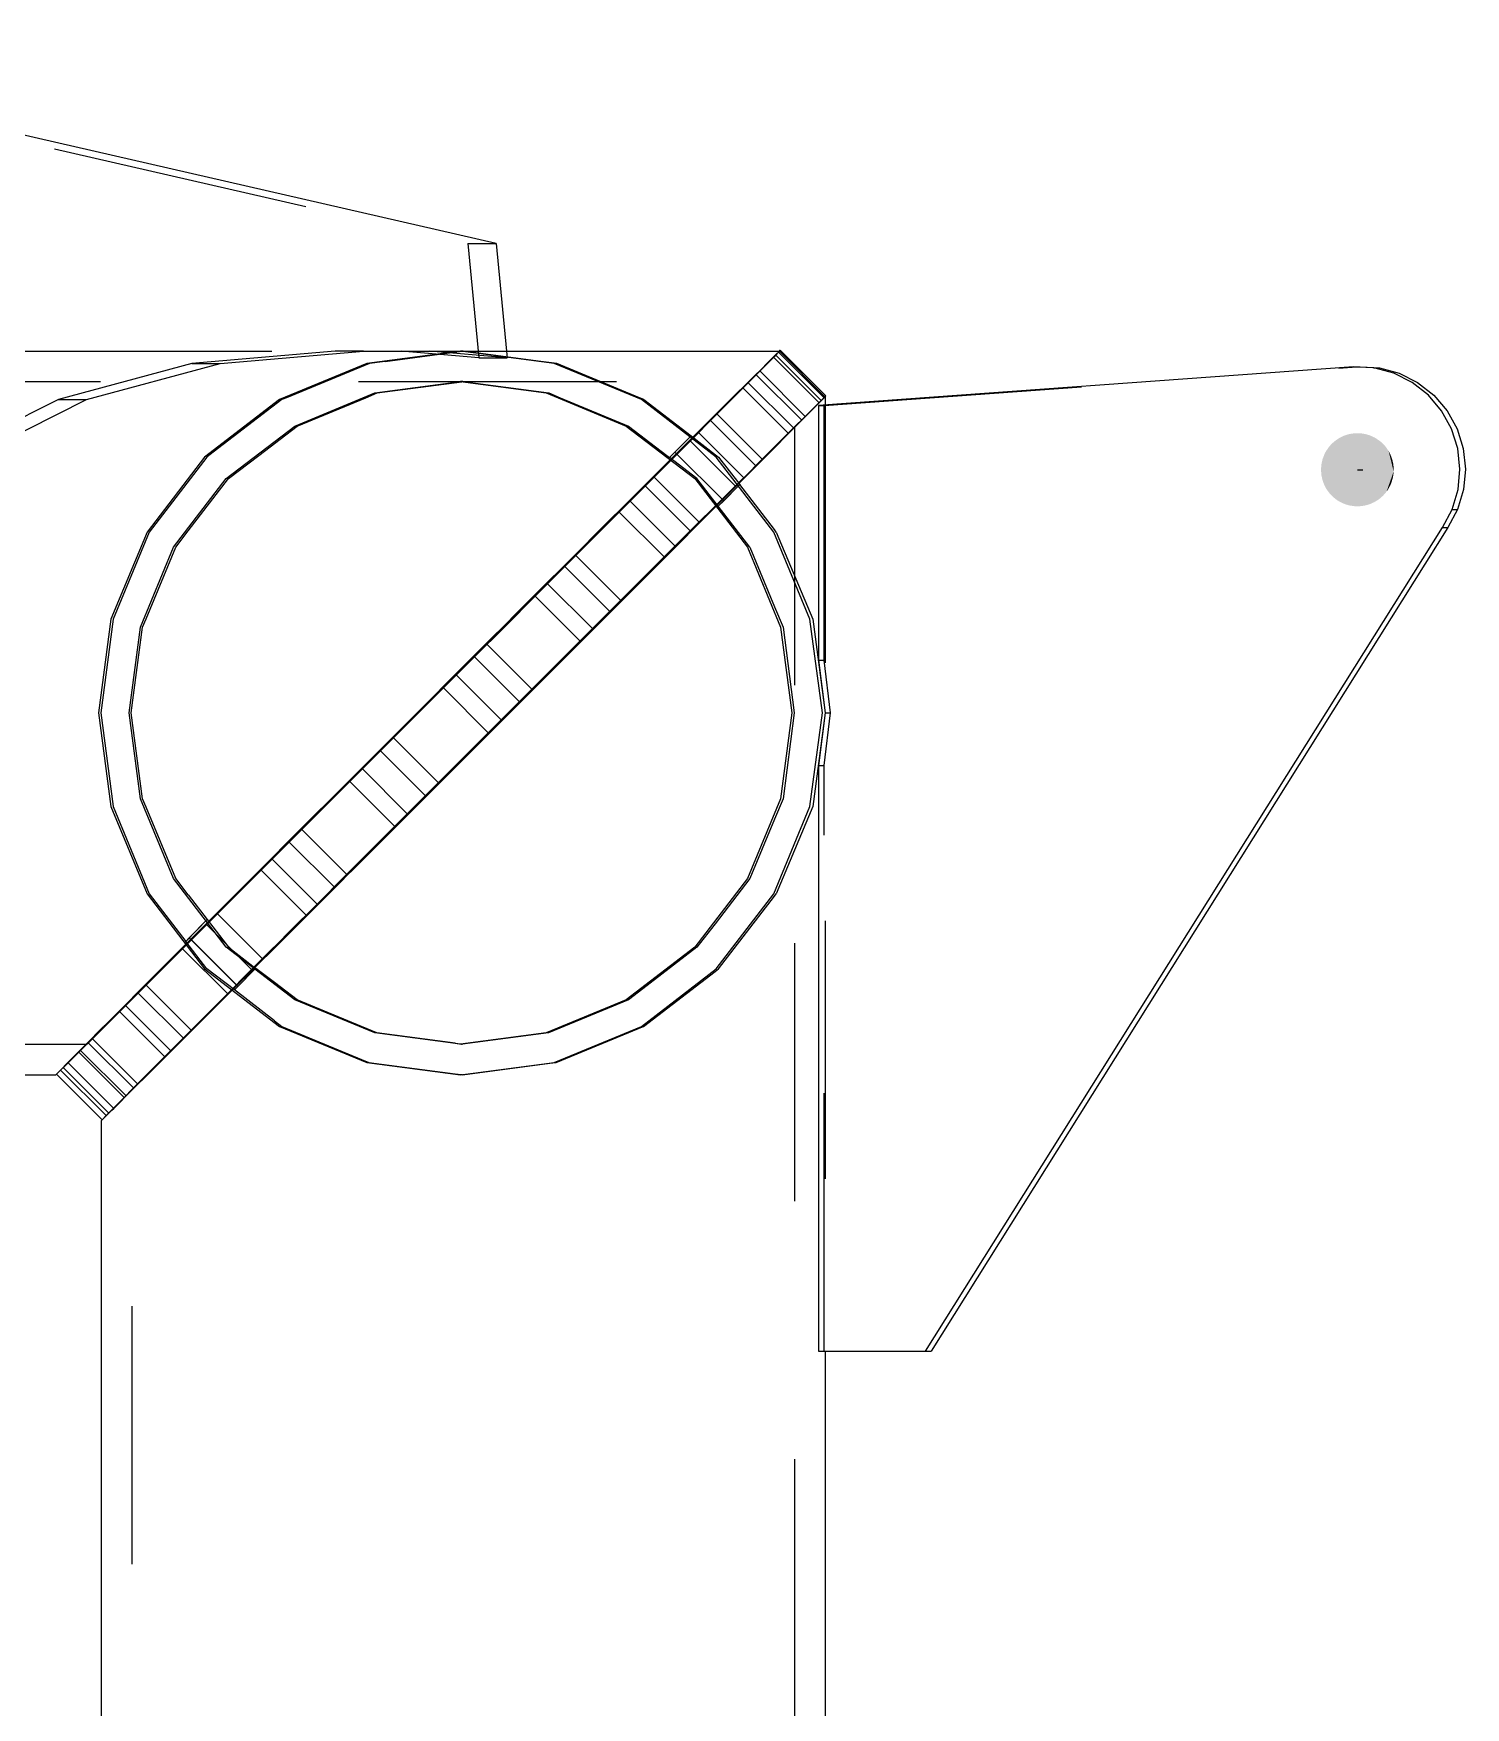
# Model space of a CAD drawing. Header units: millimetres. Extents: x 150000 to 150841, y 150000 to 150594.
# Drawn here: x 150064.81 to 150075.91, y 150335.17 to 150348.14 of the extents above; entities that cross this region are included whole.
import ezdxf

# ---------------------------------------------------------------- set-up
doc = ezdxf.new("R2010")
doc.units = ezdxf.units.MM
doc.linetypes.add('XKITLINE00', pattern=[0])
doc.linetypes.add('XKITLINE02', pattern=[4, 2, -2])

msp = doc.modelspace()

# ---------------------------------------------------------------- linework, layer by layer
at = {"color": 7, "linetype": 'XKITLINE02'}
for p, q in [((150061.076, 150348.144), (150068.181, 150346.515)), ((150068.181, 150346.515), (150068.266, 150345.63)), ((150068.181, 150346.515), (150068.399, 150346.515)), ((150060.66, 150345.682), (150067.883, 150345.682)), ((150066.041, 150345.586), (150065.006, 150345.306)), ((150067.152, 150345.682), (150066.041, 150345.586)), ((150066.041, 150345.586), (150066.26, 150345.586)), ((150067.417, 150345.586), (150066.774, 150345.32)), ((150067.37, 150345.682), (150067.152, 150345.682)), ((150067.54, 150345.602), (150067.417, 150345.586)), ((150067.54, 150345.602), (150068.134, 150345.68)), ((150068.266, 150345.63), (150067.664, 150345.682)), ((150068.485, 150345.63), (150067.883, 150345.682)), ((150068.266, 150345.63), (150068.485, 150345.63)), ((150068.48, 150345.682), (150068.485, 150345.63)), ((150070.499, 150345.586), (150070.217, 150345.306)), ((150070.223, 150345.306), (150070.502, 150345.586)), ((150070.415, 150345.499), (150070.492, 150345.577)), ((150070.492, 150345.577), (150070.515, 150345.599)), ((150070.596, 150345.682), (150070.499, 150345.586)), ((150070.502, 150345.586), (150070.596, 150345.682)), ((150070.515, 150345.599), (150070.55, 150345.635)), ((150070.55, 150345.635), (150070.566, 150345.651)), ((150070.55, 150345.635), (150070.904, 150345.282)), ((150070.566, 150345.651), (150070.588, 150345.673)), ((150070.602, 150345.688), (150070.588, 150345.673)), ((150070.588, 150345.673), (150070.941, 150345.32)), ((150070.595, 150345.682), (150070.596, 150345.682)), ((150059.333, 150345.445), (150070.359, 150345.445)), ((150068.142, 150345.445), (150068.123, 150345.445)), ((150068.133, 150345.443), (150068.142, 150345.445)), ((150068.142, 150345.445), (150068.807, 150345.357)), ((150070.27, 150345.357), (150070.359, 150345.445)), ((150070.359, 150345.445), (150070.273, 150345.357)), ((150070.312, 150345.396), (150070.415, 150345.499)), ((150070.415, 150345.499), (150070.769, 150345.146)), ((150070.942, 150345.261), (150075.068, 150345.56)), ((150066.774, 150345.32), (150066.739, 150345.306)), ((150068.807, 150345.357), (150068.895, 150345.32)), ((150068.895, 150345.32), (150069.425, 150345.101)), ((150070.012, 150345.101), (150070.27, 150345.357)), ((150070.273, 150345.357), (150070.017, 150345.101)), ((150070.312, 150345.396), (150070.194, 150345.277)), ((150070.312, 150345.396), (150070.666, 150345.042)), ((150070.838, 150345.218), (150070.949, 150345.328)), ((150070.949, 150345.328), (150070.869, 150345.247)), ((150070.904, 150345.282), (150070.941, 150345.32)), ((150070.941, 150345.32), (150070.949, 150345.328)), ((150070.949, 150345.328), (150070.956, 150345.335)), ((150065.006, 150345.306), (150064.118, 150344.86)), ((150065.006, 150345.306), (150065.225, 150345.306)), ((150066.739, 150345.306), (150066.173, 150344.872)), ((150070.217, 150345.306), (150069.77, 150344.86)), ((150069.778, 150344.86), (150070.223, 150345.306)), ((150070.194, 150345.277), (150070.062, 150345.144)), ((150070.543, 150344.924), (150070.838, 150345.218)), ((150070.869, 150345.247), (150070.604, 150344.98)), ((150070.769, 150345.146), (150070.846, 150345.223)), ((150070.846, 150345.223), (150070.904, 150345.282)), ((150070.899, 150345.261), (150070.942, 150345.261)), ((150070.942, 150343.285), (150070.942, 150345.261)), ((150070.949, 150345.265), (150070.949, 150337.928)), ((150069.425, 150345.101), (150069.723, 150344.872)), ((150069.603, 150344.693), (150070.012, 150345.101)), ((150070.017, 150345.101), (150069.61, 150344.693)), ((150069.903, 150344.985), (150070.062, 150345.144)), ((150070.062, 150345.144), (150070.415, 150344.791)), ((150070.712, 150345.091), (150070.61, 150344.99)), ((150070.639, 150345.017), (150070.712, 150345.091)), ((150070.666, 150345.042), (150070.769, 150345.146)), ((150070.712, 150345.091), (150070.712, 150264.278)), ((150069.903, 150344.985), (150069.734, 150344.815)), ((150069.758, 150344.872), (150069.903, 150345.016)), ((150069.785, 150344.899), (150069.903, 150345.016)), ((150069.797, 150344.887), (150069.916, 150345.006)), ((150069.903, 150344.985), (150070.256, 150344.632)), ((150070.084, 150344.467), (150070.543, 150344.924)), ((150070.604, 150344.98), (150070.171, 150344.546)), ((150070.61, 150344.99), (150070.34, 150344.721)), ((150070.396, 150344.773), (150070.639, 150345.017)), ((150070.415, 150344.791), (150070.548, 150344.924)), ((150070.548, 150344.924), (150070.666, 150345.042)), ((150066.157, 150344.86), (150065.711, 150344.279)), ((150066.173, 150344.872), (150066.157, 150344.86)), ((150069.77, 150344.86), (150069.188, 150344.279)), ((150069.198, 150344.279), (150069.778, 150344.86)), ((150069.734, 150344.815), (150069.555, 150344.636)), ((150069.723, 150344.872), (150069.743, 150344.856)), ((150069.743, 150344.856), (150069.785, 150344.899)), ((150069.743, 150344.856), (150069.758, 150344.872)), ((150069.743, 150344.856), (150069.743, 150344.856)), ((150069.956, 150344.693), (150069.743, 150344.856)), ((150069.748, 150344.838), (150069.797, 150344.887)), ((150069.785, 150344.899), (150070.163, 150344.522)), ((150069.07, 150344.161), (150069.603, 150344.693)), ((150069.61, 150344.693), (150069.079, 150344.161)), ((150070.34, 150344.721), (150069.92, 150344.303)), ((150070.12, 150344.479), (150069.956, 150344.693)), ((150070, 150344.375), (150070.396, 150344.773)), ((150070.256, 150344.632), (150070.415, 150344.791)), ((150069.353, 150344.434), (150069.555, 150344.636)), ((150069.555, 150344.636), (150069.908, 150344.283)), ((150070.171, 150344.546), (150069.6, 150343.974)), ((150070.087, 150344.462), (150070.256, 150344.632)), ((150070.12, 150344.479), (150070.278, 150344.637)), ((150070.151, 150344.534), (150070.267, 150344.65)), ((150070.163, 150344.522), (150070.278, 150344.637)), ((150069.353, 150344.434), (150069.145, 150344.226)), ((150069.353, 150344.434), (150069.707, 150344.081)), ((150069.497, 150343.881), (150070.084, 150344.467)), ((150069.908, 150344.283), (150070.087, 150344.462)), ((150070.1, 150344.483), (150070.151, 150344.534)), ((150070.12, 150344.479), (150070.163, 150344.522)), ((150070.12, 150344.479), (150070.12, 150344.479)), ((150070.365, 150344.161), (150070.12, 150344.479)), ((150065.711, 150344.279), (150065.43, 150343.603)), ((150068.517, 150343.608), (150069.188, 150344.279)), ((150068.523, 150343.603), (150069.198, 150344.279)), ((150069.92, 150344.303), (150069.38, 150343.763)), ((150069.477, 150343.851), (150070, 150344.375)), ((150069.707, 150344.081), (150069.908, 150344.283)), ((150068.451, 150343.541), (150069.07, 150344.161)), ((150069.079, 150344.161), (150068.461, 150343.541)), ((150069.145, 150344.226), (150068.931, 150344.011)), ((150070.365, 150344.161), (150070.557, 150343.699)), ((150069.498, 150343.872), (150069.707, 150344.081)), ((150068.701, 150343.781), (150068.931, 150344.011)), ((150069.6, 150343.974), (150068.93, 150343.303)), ((150068.931, 150344.011), (150069.285, 150343.658)), ((150068.701, 150343.781), (150068.468, 150343.548)), ((150068.701, 150343.781), (150069.055, 150343.428)), ((150069.38, 150343.763), (150068.755, 150343.138)), ((150068.824, 150343.208), (150069.488, 150343.872)), ((150068.864, 150343.237), (150069.477, 150343.851)), ((150069.285, 150343.658), (150069.498, 150343.872)), ((150069.488, 150343.872), (150069.497, 150343.881)), ((150069.055, 150343.428), (150069.285, 150343.658)), ((150070.557, 150343.699), (150070.623, 150343.541)), ((150065.43, 150343.603), (150065.334, 150342.877)), ((150067.786, 150342.877), (150068.451, 150343.541)), ((150068.461, 150343.541), (150067.796, 150342.877)), ((150067.797, 150342.877), (150068.523, 150343.603)), ((150067.798, 150342.889), (150068.502, 150343.594)), ((150068.468, 150343.548), (150068.232, 150343.312)), ((150068.502, 150343.594), (150068.512, 150343.603)), ((150068.512, 150343.603), (150068.517, 150343.608)), ((150070.623, 150343.541), (150070.71, 150342.877)), ((150068.821, 150343.194), (150069.055, 150343.428)), ((150067.99, 150343.07), (150068.232, 150343.312)), ((150068.201, 150342.574), (150068.864, 150343.237)), ((150068.93, 150343.303), (150068.206, 150342.579)), ((150068.232, 150343.312), (150068.585, 150342.958)), ((150070.899, 150343.285), (150070.942, 150343.285)), ((150070.992, 150342.877), (150070.942, 150343.285)), ((150068.755, 150343.138), (150068.088, 150342.472)), ((150068.104, 150342.488), (150068.796, 150343.18)), ((150068.585, 150342.958), (150068.821, 150343.194)), ((150068.796, 150343.18), (150068.824, 150343.208)), ((150067.99, 150343.07), (150067.747, 150342.827)), ((150067.99, 150343.07), (150068.343, 150342.716)), ((150065.334, 150342.877), (150065.43, 150342.151)), ((150067.071, 150342.151), (150067.797, 150342.877)), ((150067.076, 150342.167), (150067.767, 150342.858)), ((150067.122, 150342.212), (150067.786, 150342.877)), ((150067.796, 150342.877), (150067.126, 150342.206)), ((150067.767, 150342.858), (150067.786, 150342.877)), ((150067.786, 150342.877), (150067.798, 150342.889)), ((150068.343, 150342.716), (150068.585, 150342.958)), ((150070.71, 150342.877), (150070.623, 150342.212)), ((150070.941, 150342.936), (150070.949, 150342.877)), ((150070.949, 150342.877), (150070.941, 150342.818)), ((150070.942, 150342.468), (150070.992, 150342.877)), ((150070.949, 150342.877), (150070.992, 150342.877)), ((150067.747, 150342.827), (150067.504, 150342.584)), ((150068.1, 150342.473), (150068.343, 150342.716)), ((150067.266, 150342.346), (150067.504, 150342.584)), ((150068.088, 150342.472), (150067.426, 150341.809)), ((150068.206, 150342.579), (150067.478, 150341.851)), ((150067.504, 150342.584), (150067.858, 150342.23)), ((150067.535, 150341.908), (150068.201, 150342.574)), ((150067.858, 150342.23), (150068.1, 150342.473)), ((150068.062, 150342.446), (150068.104, 150342.488)), ((150070.899, 150342.468), (150070.942, 150342.468)), ((150070.942, 150337.928), (150070.942, 150342.468)), ((150067.266, 150342.346), (150067.03, 150342.109)), ((150067.266, 150342.346), (150067.619, 150341.992)), ((150067.383, 150341.767), (150068.062, 150342.446)), ((150066.503, 150341.593), (150067.122, 150342.212)), ((150067.126, 150342.206), (150066.512, 150341.593)), ((150067.619, 150341.992), (150067.858, 150342.23)), ((150070.623, 150342.212), (150070.557, 150342.054)), ((150065.43, 150342.151), (150065.711, 150341.474)), ((150066.394, 150341.474), (150067.071, 150342.151)), ((150066.4, 150341.49), (150067.039, 150342.13)), ((150067.03, 150342.109), (150066.796, 150341.876)), ((150067.039, 150342.13), (150067.06, 150342.151)), ((150067.06, 150342.151), (150067.076, 150342.167)), ((150067.383, 150341.756), (150067.619, 150341.992)), ((150070.557, 150342.054), (150070.365, 150341.593)), ((150066.577, 150341.657), (150066.796, 150341.876)), ((150066.796, 150341.876), (150067.15, 150341.523)), ((150067.478, 150341.851), (150066.796, 150341.169)), ((150067.426, 150341.809), (150066.812, 150341.195)), ((150066.91, 150341.283), (150067.535, 150341.908)), ((150066.712, 150341.095), (150067.337, 150341.72)), ((150067.15, 150341.523), (150067.383, 150341.756)), ((150067.337, 150341.72), (150067.359, 150341.743)), ((150067.359, 150341.743), (150067.383, 150341.767)), ((150065.972, 150341.061), (150066.503, 150341.593)), ((150066.512, 150341.593), (150065.979, 150341.061)), ((150066.577, 150341.657), (150066.363, 150341.443)), ((150066.577, 150341.657), (150066.931, 150341.304)), ((150070.365, 150341.593), (150070.096, 150341.242)), ((150065.711, 150341.474), (150065.993, 150341.106)), ((150065.812, 150340.893), (150066.394, 150341.474)), ((150065.815, 150340.904), (150066.366, 150341.456)), ((150066.363, 150341.443), (150066.155, 150341.236)), ((150066.366, 150341.456), (150066.384, 150341.474)), ((150066.384, 150341.474), (150066.4, 150341.49)), ((150066.931, 150341.304), (150067.15, 150341.523)), ((150066.717, 150341.09), (150066.931, 150341.304)), ((150065.969, 150341.049), (150066.155, 150341.236)), ((150066.159, 150341.276), (150065.993, 150341.106)), ((150066.02, 150341.134), (150066.159, 150341.276)), ((150066.032, 150341.122), (150066.161, 150341.251)), ((150066.155, 150341.236), (150066.509, 150340.882)), ((150066.796, 150341.169), (150066.205, 150340.579)), ((150066.812, 150341.195), (150066.289, 150340.671)), ((150066.369, 150340.743), (150066.91, 150341.283)), ((150070.096, 150341.242), (150069.956, 150341.061)), ((150065.565, 150340.653), (150065.972, 150341.061)), ((150065.979, 150341.061), (150065.57, 150340.653)), ((150065.969, 150341.049), (150065.791, 150340.872)), ((150065.969, 150341.049), (150066.322, 150340.696)), ((150065.993, 150341.106), (150066.02, 150341.134)), ((150065.993, 150341.106), (150065.993, 150341.106)), ((150066.157, 150340.893), (150065.993, 150341.106)), ((150065.994, 150341.083), (150066.032, 150341.122)), ((150066.398, 150340.757), (150066.02, 150341.134)), ((150066.032, 150341.122), (150066.386, 150340.768)), ((150066.136, 150340.518), (150066.669, 150341.052)), ((150066.509, 150340.882), (150066.717, 150341.09)), ((150066.669, 150341.052), (150066.689, 150341.072)), ((150066.689, 150341.072), (150066.712, 150341.095)), ((150069.956, 150341.061), (150069.502, 150340.713)), ((150065.804, 150340.893), (150065.815, 150340.904)), ((150065.365, 150340.447), (150065.812, 150340.893)), ((150065.365, 150340.453), (150065.793, 150340.882)), ((150065.791, 150340.872), (150065.624, 150340.705)), ((150065.793, 150340.882), (150065.804, 150340.893)), ((150066.37, 150340.729), (150066.157, 150340.893)), ((150066.322, 150340.696), (150066.509, 150340.882)), ((150066.37, 150340.729), (150066.53, 150340.889)), ((150066.386, 150340.768), (150066.517, 150340.9)), ((150066.398, 150340.757), (150066.53, 150340.889)), ((150065.31, 150340.396), (150065.565, 150340.653)), ((150065.57, 150340.653), (150065.313, 150340.396)), ((150065.481, 150340.562), (150065.624, 150340.705)), ((150065.624, 150340.705), (150065.978, 150340.352)), ((150066.289, 150340.671), (150065.893, 150340.274)), ((150065.949, 150340.325), (150066.369, 150340.743)), ((150066.145, 150340.519), (150066.322, 150340.696)), ((150066.35, 150340.732), (150066.386, 150340.768)), ((150066.37, 150340.729), (150066.398, 150340.757)), ((150066.681, 150340.491), (150066.37, 150340.729)), ((150066.37, 150340.729), (150066.37, 150340.729)), ((150069.424, 150340.653), (150068.804, 150340.396)), ((150069.502, 150340.713), (150069.424, 150340.653)), ((150065.481, 150340.562), (150065.351, 150340.434)), ((150065.481, 150340.562), (150065.834, 150340.209)), ((150066.205, 150340.579), (150065.747, 150340.122)), ((150065.978, 150340.352), (150066.145, 150340.519)), ((150066.118, 150340.5), (150066.136, 150340.518)), ((150065.081, 150340.167), (150065.354, 150340.442)), ((150065.084, 150340.167), (150065.365, 150340.447)), ((150065.313, 150340.396), (150065.224, 150340.309)), ((150065.224, 150340.309), (150065.31, 150340.396)), ((150065.351, 150340.434), (150065.238, 150340.32)), ((150065.354, 150340.442), (150065.36, 150340.447)), ((150065.36, 150340.447), (150065.365, 150340.453)), ((150065.698, 150340.078), (150066.104, 150340.486)), ((150066.104, 150340.486), (150066.118, 150340.5)), ((150066.681, 150340.491), (150066.737, 150340.447)), ((150066.737, 150340.447), (150067.355, 150340.191)), ((150068.804, 150340.396), (150068.139, 150340.309)), ((150059.333, 150340.309), (150065.224, 150340.309)), ((150065.178, 150340.261), (150065.126, 150340.209)), ((150065.178, 150340.261), (150065.238, 150340.32)), ((150065.178, 150340.261), (150065.532, 150339.908)), ((150065.238, 150340.32), (150065.591, 150339.967)), ((150065.893, 150340.274), (150065.65, 150340.029)), ((150065.685, 150340.062), (150065.949, 150340.325)), ((150065.834, 150340.209), (150065.978, 150340.352)), ((150068.139, 150340.309), (150068.123, 150340.309)), ((150068.131, 150340.31), (150068.139, 150340.309)), ((150064.991, 150340.076), (150065.081, 150340.167)), ((150064.992, 150340.076), (150065.084, 150340.167)), ((150065.044, 150340.128), (150064.994, 150340.078)), ((150065.081, 150340.165), (150065.044, 150340.128)), ((150065.044, 150340.128), (150065.398, 150339.774)), ((150065.126, 150340.209), (150065.081, 150340.165)), ((150065.081, 150340.165), (150065.435, 150339.811)), ((150065.747, 150340.122), (150065.452, 150339.828)), ((150065.705, 150340.08), (150065.834, 150340.209)), ((150067.355, 150340.191), (150067.413, 150340.167)), ((150067.413, 150340.167), (150068.083, 150340.079)), ((150064.994, 150340.078), (150064.991, 150340.077)), ((150065.424, 150339.803), (150065.677, 150340.057)), ((150065.577, 150339.955), (150065.679, 150340.056)), ((150065.65, 150340.029), (150065.577, 150339.955)), ((150065.591, 150339.967), (150065.705, 150340.08)), ((150065.677, 150340.057), (150065.685, 150340.066)), ((150065.679, 150340.056), (150065.685, 150340.062)), ((150065.685, 150340.066), (150065.698, 150340.078)), ((150068.083, 150340.079), (150068.131, 150340.073)), ((150065.479, 150339.855), (150065.532, 150339.908)), ((150065.532, 150339.908), (150065.591, 150339.967)), ((150065.577, 150264.278), (150065.577, 150339.955)), ((150065.452, 150339.828), (150065.34, 150339.718)), ((150065.345, 150339.723), (150065.418, 150339.797)), ((150065.347, 150339.725), (150065.398, 150339.774)), ((150065.398, 150339.774), (150065.42, 150339.797)), ((150065.418, 150339.797), (150065.42, 150339.799)), ((150065.42, 150339.797), (150065.435, 150339.811)), ((150065.42, 150339.799), (150065.424, 150339.803)), ((150065.435, 150339.811), (150065.479, 150339.855)), ((150065.345, 150339.723), (150065.347, 150339.725))]:
    msp.add_line(p, q, dxfattribs=at)
at = {"color": 2, "linetype": 'XKITLINE00'}
for p, q in [((150068.399, 150346.515), (150061.294, 150348.144)), ((150068.399, 150346.515), (150068.48, 150345.682)), ((150065.225, 150345.306), (150066.26, 150345.586)), ((150066.26, 150345.586), (150067.37, 150345.682)), ((150067.397, 150345.586), (150066.72, 150345.306)), ((150067.37, 150345.682), (150067.883, 150345.682)), ((150068.123, 150345.682), (150067.397, 150345.586)), ((150067.883, 150345.682), (150070.595, 150345.682)), ((150068.144, 150345.682), (150068.123, 150345.682)), ((150068.849, 150345.586), (150068.123, 150345.682)), ((150068.134, 150345.68), (150068.144, 150345.682)), ((150068.747, 150345.602), (150068.144, 150345.682)), ((150068.869, 150345.586), (150068.747, 150345.602)), ((150069.525, 150345.306), (150068.849, 150345.586)), ((150069.51, 150345.32), (150068.869, 150345.586)), ((150070.442, 150345.53), (150070.513, 150345.601)), ((150070.513, 150345.601), (150070.565, 150345.652)), ((150070.565, 150345.652), (150070.595, 150345.681)), ((150070.565, 150345.652), (150070.918, 150345.298)), ((150070.595, 150345.681), (150070.602, 150345.688)), ((150070.595, 150345.681), (150070.948, 150345.328)), ((150070.602, 150345.688), (150070.956, 150345.335)), ((150067.458, 150345.357), (150068.123, 150345.445)), ((150067.477, 150345.357), (150068.133, 150345.443)), ((150068.123, 150345.445), (150068.787, 150345.357)), ((150070.351, 150345.439), (150070.442, 150345.53)), ((150070.442, 150345.53), (150070.795, 150345.176)), ((150075.045, 150345.561), (150070.899, 150345.261)), ((150075.203, 150345.551), (150075.045, 150345.561)), ((150075.045, 150345.561), (150075.088, 150345.561)), ((150075.068, 150345.56), (150075.088, 150345.561)), ((150075.088, 150345.561), (150075.246, 150345.551)), ((150075.203, 150345.551), (150075.246, 150345.551)), ((150075.357, 150345.51), (150075.203, 150345.551)), ((150075.246, 150345.551), (150075.4, 150345.51)), ((150075.499, 150345.438), (150075.357, 150345.51)), ((150075.4, 150345.51), (150075.542, 150345.438)), ((150066.839, 150345.101), (150067.458, 150345.357)), ((150066.857, 150345.101), (150067.388, 150345.32)), ((150067.388, 150345.32), (150067.477, 150345.357)), ((150068.787, 150345.357), (150069.407, 150345.101)), ((150069.544, 150345.306), (150069.51, 150345.32)), ((150070.108, 150345.197), (150070.237, 150345.326)), ((150070.237, 150345.326), (150070.351, 150345.439)), ((150070.351, 150345.439), (150070.704, 150345.086)), ((150070.948, 150345.328), (150070.918, 150345.298)), ((150070.956, 150345.335), (150070.948, 150345.328)), ((150070.949, 150345.328), (150070.949, 150345.265)), ((150075.625, 150345.34), (150075.499, 150345.438)), ((150075.542, 150345.438), (150075.667, 150345.34)), ((150075.728, 150345.219), (150075.625, 150345.34)), ((150075.667, 150345.34), (150075.771, 150345.219)), ((150064.336, 150344.86), (150065.225, 150345.306)), ((150066.72, 150345.306), (150066.139, 150344.86)), ((150070.106, 150344.86), (150069.525, 150345.306)), ((150069.544, 150345.306), (150069.911, 150345.024)), ((150069.964, 150345.054), (150070.108, 150345.197)), ((150070.108, 150345.197), (150070.461, 150344.843)), ((150070.867, 150345.247), (150070.795, 150345.176)), ((150070.918, 150345.298), (150070.867, 150345.247)), ((150070.899, 150345.261), (150070.899, 150343.285)), ((150075.805, 150345.079), (150075.728, 150345.219)), ((150075.771, 150345.219), (150075.848, 150345.079)), ((150066.307, 150344.693), (150066.839, 150345.101)), ((150066.559, 150344.872), (150066.857, 150345.101)), ((150069.407, 150345.101), (150069.939, 150344.693)), ((150069.916, 150345.006), (150069.964, 150345.054)), ((150069.964, 150345.054), (150070.318, 150344.7)), ((150070.704, 150345.086), (150070.591, 150344.972)), ((150070.795, 150345.176), (150070.704, 150345.086)), ((150075.853, 150344.926), (150075.805, 150345.079)), ((150075.848, 150345.079), (150075.896, 150344.926)), ((150069.903, 150345.016), (150069.911, 150345.024)), ((150069.903, 150345.016), (150069.911, 150345.024)), ((150069.911, 150345.024), (150069.911, 150345.024)), ((150069.911, 150345.024), (150070.124, 150344.86)), ((150070.591, 150344.972), (150070.461, 150344.843)), ((150075.87, 150344.767), (150075.853, 150344.926)), ((150075.896, 150344.926), (150075.913, 150344.767)), ((150066.139, 150344.86), (150065.694, 150344.279)), ((150066.325, 150344.693), (150066.559, 150344.872)), ((150069.62, 150344.71), (150069.748, 150344.838)), ((150070.552, 150344.279), (150070.106, 150344.86)), ((150070.124, 150344.86), (150070.288, 150344.647)), ((150070.461, 150344.843), (150070.318, 150344.7)), ((150065.899, 150344.161), (150066.307, 150344.693)), ((150066.013, 150344.288), (150066.325, 150344.693)), ((150069.433, 150344.523), (150069.62, 150344.71)), ((150069.62, 150344.71), (150069.973, 150344.356)), ((150069.939, 150344.693), (150070.347, 150344.161)), ((150070.267, 150344.65), (150070.318, 150344.7)), ((150075.855, 150344.608), (150075.87, 150344.767)), ((150075.913, 150344.767), (150075.898, 150344.608)), ((150070.278, 150344.637), (150070.288, 150344.647)), ((150070.278, 150344.637), (150070.288, 150344.647)), ((150070.557, 150344.298), (150070.288, 150344.647)), ((150070.288, 150344.647), (150070.288, 150344.647)), ((150075.81, 150344.455), (150075.855, 150344.608)), ((150075.898, 150344.608), (150075.852, 150344.455)), ((150069.225, 150344.316), (150069.433, 150344.523)), ((150069.433, 150344.523), (150069.787, 150344.17)), ((150069.973, 150344.356), (150070.1, 150344.483)), ((150075.734, 150344.314), (150075.81, 150344.455)), ((150075.852, 150344.455), (150075.777, 150344.314)), ((150075.81, 150344.455), (150075.852, 150344.455)), ((150065.694, 150344.279), (150065.413, 150343.603)), ((150065.916, 150344.161), (150066.013, 150344.288)), ((150069.011, 150344.102), (150069.225, 150344.316)), ((150069.973, 150344.356), (150069.787, 150344.17)), ((150070.832, 150343.603), (150070.552, 150344.279)), ((150070.571, 150344.279), (150070.557, 150344.298)), ((150070.571, 150344.279), (150070.853, 150343.603)), ((150071.728, 150337.928), (150075.734, 150344.314)), ((150075.777, 150344.314), (150071.771, 150337.928)), ((150075.734, 150344.314), (150075.777, 150344.314)), ((150065.642, 150343.541), (150065.899, 150344.161)), ((150065.686, 150343.607), (150065.916, 150344.161)), ((150069.579, 150343.963), (150069.787, 150344.17)), ((150070.347, 150344.161), (150070.603, 150343.541)), ((150068.792, 150343.883), (150069.011, 150344.102)), ((150069.011, 150344.102), (150069.365, 150343.749)), ((150069.497, 150343.881), (150069.579, 150343.963)), ((150068.559, 150343.65), (150068.792, 150343.883)), ((150068.792, 150343.883), (150069.146, 150343.53)), ((150069.365, 150343.749), (150069.488, 150343.872)), ((150069.488, 150343.872), (150069.494, 150343.877)), ((150069.494, 150343.877), (150069.497, 150343.881)), ((150068.517, 150343.608), (150068.559, 150343.65)), ((150069.365, 150343.749), (150069.146, 150343.53)), ((150065.413, 150343.603), (150065.318, 150342.877)), ((150065.555, 150342.877), (150065.642, 150343.541)), ((150065.571, 150342.877), (150065.659, 150343.541)), ((150065.659, 150343.541), (150065.686, 150343.607)), ((150068.323, 150343.414), (150068.502, 150343.594)), ((150068.502, 150343.594), (150068.512, 150343.603)), ((150068.512, 150343.603), (150068.517, 150343.608)), ((150068.912, 150343.297), (150069.146, 150343.53)), ((150070.603, 150343.541), (150070.691, 150342.877)), ((150070.928, 150342.877), (150070.832, 150343.603)), ((150070.853, 150343.603), (150070.941, 150342.936)), ((150068.084, 150343.176), (150068.323, 150343.414)), ((150068.323, 150343.414), (150068.676, 150343.06)), ((150068.824, 150343.208), (150068.912, 150343.297)), ((150070.899, 150343.285), (150070.949, 150342.877)), ((150067.842, 150342.933), (150068.084, 150343.176)), ((150068.084, 150343.176), (150068.438, 150342.822)), ((150068.676, 150343.06), (150068.796, 150343.18)), ((150068.796, 150343.18), (150068.811, 150343.195)), ((150068.811, 150343.195), (150068.824, 150343.208)), ((150068.676, 150343.06), (150068.438, 150342.822)), ((150065.318, 150342.877), (150065.413, 150342.151)), ((150065.642, 150342.212), (150065.555, 150342.877)), ((150065.659, 150342.212), (150065.571, 150342.877)), ((150067.599, 150342.69), (150067.767, 150342.858)), ((150067.767, 150342.858), (150067.786, 150342.877)), ((150067.786, 150342.877), (150067.798, 150342.889)), ((150067.798, 150342.889), (150067.842, 150342.933)), ((150070.691, 150342.877), (150070.603, 150342.212)), ((150070.832, 150342.151), (150070.928, 150342.877)), ((150070.949, 150342.877), (150070.899, 150342.468)), ((150068.195, 150342.579), (150068.438, 150342.822)), ((150070.941, 150342.818), (150070.853, 150342.151)), ((150067.357, 150342.448), (150067.599, 150342.69)), ((150067.599, 150342.69), (150067.952, 150342.336)), ((150068.062, 150342.446), (150068.083, 150342.467)), ((150068.083, 150342.467), (150068.104, 150342.488)), ((150068.104, 150342.488), (150068.195, 150342.579)), ((150070.899, 150342.468), (150070.899, 150337.928)), ((150067.121, 150342.211), (150067.357, 150342.448)), ((150067.357, 150342.448), (150067.71, 150342.094)), ((150067.952, 150342.336), (150067.71, 150342.094)), ((150067.952, 150342.336), (150068.062, 150342.446)), ((150065.899, 150341.593), (150065.642, 150342.212)), ((150065.686, 150342.146), (150065.659, 150342.212)), ((150067.076, 150342.167), (150067.121, 150342.211)), ((150070.603, 150342.212), (150070.347, 150341.593)), ((150065.413, 150342.151), (150065.694, 150341.474)), ((150065.916, 150341.593), (150065.686, 150342.146)), ((150066.887, 150341.978), (150067.039, 150342.13)), ((150067.039, 150342.13), (150067.06, 150342.151)), ((150067.06, 150342.151), (150067.076, 150342.167)), ((150067.474, 150341.858), (150067.71, 150342.094)), ((150070.552, 150341.474), (150070.832, 150342.151)), ((150070.853, 150342.151), (150070.571, 150341.474)), ((150066.657, 150341.748), (150066.887, 150341.978)), ((150066.887, 150341.978), (150067.241, 150341.624)), ((150067.383, 150341.767), (150067.474, 150341.858)), ((150066.443, 150341.533), (150066.657, 150341.748)), ((150066.657, 150341.748), (150067.011, 150341.394)), ((150067.241, 150341.624), (150067.337, 150341.72)), ((150067.337, 150341.72), (150067.359, 150341.743)), ((150067.359, 150341.743), (150067.383, 150341.767)), ((150066.307, 150341.061), (150065.899, 150341.593)), ((150066.013, 150341.466), (150065.916, 150341.593)), ((150067.241, 150341.624), (150067.011, 150341.394)), ((150070.347, 150341.593), (150069.939, 150341.061)), ((150065.694, 150341.474), (150066.139, 150340.893)), ((150066.013, 150341.466), (150066.159, 150341.276)), ((150066.234, 150341.324), (150066.366, 150341.456)), ((150066.366, 150341.456), (150066.384, 150341.474)), ((150066.384, 150341.474), (150066.4, 150341.49)), ((150066.4, 150341.49), (150066.443, 150341.533)), ((150070.106, 150340.893), (150070.552, 150341.474)), ((150070.124, 150340.893), (150070.557, 150341.456)), ((150070.557, 150341.456), (150070.571, 150341.474)), ((150066.161, 150341.251), (150066.234, 150341.324)), ((150066.234, 150341.324), (150066.588, 150340.971)), ((150066.796, 150341.18), (150067.011, 150341.394)), ((150066.159, 150341.276), (150066.324, 150341.061)), ((150066.712, 150341.095), (150066.796, 150341.18)), ((150065.853, 150340.942), (150065.994, 150341.083)), ((150066.839, 150340.653), (150066.307, 150341.061)), ((150066.324, 150341.061), (150066.537, 150340.896)), ((150066.588, 150340.971), (150066.669, 150341.052)), ((150066.669, 150341.052), (150066.689, 150341.072)), ((150066.689, 150341.072), (150066.712, 150341.095)), ((150069.939, 150341.061), (150069.407, 150340.653)), ((150065.804, 150340.893), (150065.815, 150340.904)), ((150065.815, 150340.904), (150065.853, 150340.942)), ((150066.517, 150340.9), (150066.588, 150340.971)), ((150065.523, 150340.611), (150065.682, 150340.771)), ((150065.682, 150340.771), (150065.793, 150340.882)), ((150065.682, 150340.771), (150066.036, 150340.418)), ((150065.793, 150340.882), (150065.804, 150340.893)), ((150066.139, 150340.893), (150066.72, 150340.447)), ((150066.53, 150340.889), (150066.537, 150340.896)), ((150066.53, 150340.889), (150066.537, 150340.896)), ((150066.681, 150340.787), (150066.537, 150340.896)), ((150066.856, 150340.653), (150066.681, 150340.787)), ((150069.525, 150340.447), (150070.106, 150340.893)), ((150069.542, 150340.447), (150070.096, 150340.872)), ((150070.096, 150340.872), (150070.124, 150340.893)), ((150066.206, 150340.588), (150066.35, 150340.732)), ((150067.458, 150340.396), (150066.839, 150340.653)), ((150067.355, 150340.446), (150066.856, 150340.653)), ((150069.407, 150340.653), (150068.787, 150340.396)), ((150065.387, 150340.475), (150065.523, 150340.611)), ((150065.523, 150340.611), (150065.877, 150340.258)), ((150066.118, 150340.5), (150066.136, 150340.518)), ((150066.136, 150340.518), (150066.206, 150340.588)), ((150065.267, 150340.354), (150065.354, 150340.442)), ((150065.354, 150340.442), (150065.36, 150340.447)), ((150065.36, 150340.447), (150065.365, 150340.453)), ((150065.365, 150340.453), (150065.387, 150340.475)), ((150066.036, 150340.418), (150065.877, 150340.258)), ((150066.036, 150340.418), (150066.104, 150340.486)), ((150066.104, 150340.486), (150066.118, 150340.5)), ((150066.72, 150340.447), (150067.397, 150340.167)), ((150067.475, 150340.396), (150067.355, 150340.446)), ((150068.123, 150340.309), (150067.458, 150340.396)), ((150068.083, 150340.316), (150067.475, 150340.396)), ((150068.787, 150340.396), (150068.123, 150340.309)), ((150068.849, 150340.167), (150069.525, 150340.447)), ((150068.865, 150340.167), (150069.502, 150340.431)), ((150069.502, 150340.431), (150069.542, 150340.447)), ((150065.162, 150340.249), (150065.267, 150340.354)), ((150065.267, 150340.354), (150065.62, 150340.001)), ((150065.741, 150340.122), (150065.877, 150340.258)), ((150068.083, 150340.316), (150068.131, 150340.31)), ((150065.022, 150340.108), (150065.08, 150340.166)), ((150065.08, 150340.166), (150065.162, 150340.249)), ((150065.162, 150340.249), (150065.516, 150339.896)), ((150065.698, 150340.078), (150065.741, 150340.122)), ((150067.397, 150340.167), (150068.123, 150340.072)), ((150068.123, 150340.072), (150068.849, 150340.167)), ((150068.139, 150340.072), (150068.815, 150340.161)), ((150068.815, 150340.161), (150068.865, 150340.167)), ((150059.333, 150340.072), (150064.987, 150340.072)), ((150064.987, 150340.072), (150064.991, 150340.076)), ((150064.987, 150340.072), (150064.992, 150340.076)), ((150064.991, 150340.077), (150065.022, 150340.108)), ((150064.991, 150340.077), (150065.345, 150339.723)), ((150065.022, 150340.108), (150065.376, 150339.755)), ((150065.62, 150340.001), (150065.516, 150339.896)), ((150065.62, 150340.001), (150065.677, 150340.057)), ((150065.677, 150340.057), (150065.685, 150340.066)), ((150065.685, 150340.066), (150065.698, 150340.078)), ((150068.139, 150340.072), (150068.123, 150340.072)), ((150068.131, 150340.073), (150068.139, 150340.072)), ((150065.433, 150339.813), (150065.516, 150339.896)), ((150065.376, 150339.755), (150065.345, 150339.723)), ((150065.376, 150339.755), (150065.418, 150339.797)), ((150065.418, 150339.797), (150065.42, 150339.799)), ((150065.42, 150339.799), (150065.424, 150339.803)), ((150065.424, 150339.803), (150065.433, 150339.813)), ((150065.34, 150339.718), (150065.345, 150339.723)), ((150065.34, 150264.278), (150065.34, 150339.718)), ((150070.899, 150337.928), (150071.771, 150337.928)), ((150070.949, 150337.928), (150070.949, 150264.278))]:
    msp.add_line(p, q, dxfattribs=at)
at = {"color": 3, "linetype": 'XKITLINE00'}
msp.add_line((150075.075, 150344.762), (150075.118, 150344.762), dxfattribs=at)
at = {"color": 3, "linetype": 'Continuous'}
for points in [[(150075.356, 150344.748), (150074.849, 150344.931), (150074.841, 150344.919)], [(150075.356, 150344.748), (150074.857, 150344.942), (150074.849, 150344.931)], [(150075.356, 150344.748), (150074.866, 150344.952), (150074.857, 150344.942)], [(150075.356, 150344.748), (150074.876, 150344.962), (150074.866, 150344.952)], [(150075.356, 150344.748), (150074.886, 150344.972), (150074.876, 150344.962)], [(150075.356, 150344.748), (150074.896, 150344.981), (150074.886, 150344.972)], [(150075.356, 150344.748), (150074.907, 150344.989), (150074.896, 150344.981)], [(150075.356, 150344.748), (150074.918, 150344.997), (150074.907, 150344.989)], [(150075.356, 150344.748), (150074.93, 150345.005), (150074.918, 150344.997)], [(150075.356, 150344.748), (150074.942, 150345.012), (150074.93, 150345.005)], [(150075.356, 150344.748), (150074.954, 150345.018), (150074.942, 150345.012)], [(150075.356, 150344.748), (150074.967, 150345.024), (150074.954, 150345.018)], [(150075.356, 150344.748), (150074.98, 150345.029), (150074.967, 150345.024)], [(150075.356, 150344.748), (150074.993, 150345.033), (150074.98, 150345.029)], [(150075.356, 150344.748), (150075.006, 150345.037), (150074.993, 150345.033)], [(150075.356, 150344.748), (150075.02, 150345.04), (150075.006, 150345.037)], [(150075.356, 150344.748), (150075.034, 150345.042), (150075.02, 150345.04)], [(150075.356, 150344.748), (150075.047, 150345.044), (150075.034, 150345.042)], [(150075.356, 150344.748), (150075.061, 150345.045), (150075.047, 150345.044)], [(150075.356, 150344.748), (150075.075, 150345.045), (150075.061, 150345.045)], [(150075.356, 150344.748), (150075.089, 150345.045), (150075.075, 150345.045)], [(150075.356, 150344.748), (150075.103, 150345.044), (150075.089, 150345.045)], [(150075.356, 150344.748), (150075.116, 150345.042), (150075.103, 150345.044)], [(150075.356, 150344.748), (150075.13, 150345.04), (150075.116, 150345.042)], [(150075.356, 150344.748), (150075.143, 150345.037), (150075.13, 150345.04)], [(150075.356, 150344.748), (150075.157, 150345.033), (150075.143, 150345.037)], [(150075.356, 150344.748), (150075.17, 150345.029), (150075.157, 150345.033)], [(150075.356, 150344.748), (150075.183, 150345.024), (150075.17, 150345.029)], [(150075.356, 150344.748), (150075.195, 150345.018), (150075.183, 150345.024)], [(150075.356, 150344.748), (150075.208, 150345.012), (150075.195, 150345.018)], [(150075.356, 150344.748), (150075.22, 150345.005), (150075.208, 150345.012)], [(150075.356, 150344.748), (150075.231, 150344.997), (150075.22, 150345.005)], [(150075.356, 150344.748), (150075.243, 150344.989), (150075.231, 150344.997)], [(150075.356, 150344.748), (150075.254, 150344.981), (150075.243, 150344.989)], [(150075.356, 150344.748), (150075.264, 150344.972), (150075.254, 150344.981)], [(150075.356, 150344.748), (150075.274, 150344.962), (150075.264, 150344.972)], [(150075.356, 150344.748), (150075.284, 150344.952), (150075.274, 150344.962)], [(150075.356, 150344.748), (150075.293, 150344.942), (150075.284, 150344.952)], [(150075.356, 150344.748), (150075.301, 150344.931), (150075.293, 150344.942)], [(150075.356, 150344.748), (150075.309, 150344.919), (150075.301, 150344.931)], [(150075.356, 150344.748), (150074.796, 150344.803), (150074.795, 150344.79)], [(150075.356, 150344.748), (150074.799, 150344.817), (150074.796, 150344.803)], [(150075.356, 150344.748), (150074.802, 150344.831), (150074.799, 150344.817)], [(150075.356, 150344.748), (150074.805, 150344.844), (150074.802, 150344.831)], [(150075.356, 150344.748), (150074.81, 150344.857), (150074.805, 150344.844)], [(150075.356, 150344.748), (150074.815, 150344.87), (150074.81, 150344.857)], [(150075.356, 150344.748), (150074.82, 150344.883), (150074.815, 150344.87)], [(150075.356, 150344.748), (150074.826, 150344.895), (150074.82, 150344.883)], [(150075.356, 150344.748), (150074.833, 150344.908), (150074.826, 150344.895)], [(150075.356, 150344.748), (150074.841, 150344.919), (150074.833, 150344.908)], [(150075.356, 150344.748), (150075.317, 150344.908), (150075.309, 150344.919)], [(150075.356, 150344.748), (150075.323, 150344.895), (150075.317, 150344.908)], [(150075.356, 150344.748), (150075.33, 150344.883), (150075.323, 150344.895)], [(150075.356, 150344.748), (150075.335, 150344.87), (150075.33, 150344.883)], [(150075.356, 150344.748), (150075.34, 150344.857), (150075.335, 150344.87)], [(150075.356, 150344.748), (150075.344, 150344.844), (150075.34, 150344.857)], [(150075.356, 150344.748), (150075.348, 150344.831), (150075.344, 150344.844)], [(150075.356, 150344.748), (150075.351, 150344.817), (150075.348, 150344.831)], [(150075.356, 150344.748), (150075.354, 150344.803), (150075.351, 150344.817)], [(150075.356, 150344.748), (150075.355, 150344.79), (150075.354, 150344.803)], [(150075.356, 150344.748), (150074.794, 150344.776), (150074.793, 150344.762)], [(150075.356, 150344.748), (150074.793, 150344.762), (150074.794, 150344.748)], [(150075.356, 150344.748), (150074.795, 150344.79), (150074.794, 150344.776)], [(150075.356, 150344.748), (150074.794, 150344.748), (150074.795, 150344.734)], [(150075.356, 150344.748), (150074.795, 150344.734), (150074.796, 150344.72)], [(150075.356, 150344.748), (150074.796, 150344.72), (150074.799, 150344.707)], [(150075.356, 150344.748), (150074.799, 150344.707), (150074.802, 150344.693)], [(150075.356, 150344.748), (150074.802, 150344.693), (150074.805, 150344.68)], [(150075.356, 150344.748), (150074.805, 150344.68), (150074.81, 150344.666)], [(150075.356, 150344.748), (150074.81, 150344.666), (150074.815, 150344.653)], [(150075.356, 150344.748), (150074.815, 150344.653), (150074.82, 150344.641)], [(150075.356, 150344.748), (150074.82, 150344.641), (150074.826, 150344.628)], [(150075.356, 150344.748), (150074.826, 150344.628), (150074.833, 150344.616)], [(150075.356, 150344.748), (150074.833, 150344.616), (150074.841, 150344.604)], [(150075.356, 150344.748), (150074.841, 150344.604), (150074.849, 150344.593)], [(150075.356, 150344.748), (150074.849, 150344.593), (150074.857, 150344.582)], [(150075.356, 150344.748), (150074.857, 150344.582), (150074.866, 150344.572)], [(150075.356, 150344.748), (150074.866, 150344.572), (150074.876, 150344.561)], [(150075.356, 150344.748), (150074.876, 150344.561), (150074.886, 150344.552)], [(150075.356, 150344.748), (150074.886, 150344.552), (150074.896, 150344.543)], [(150075.356, 150344.748), (150074.896, 150344.543), (150074.907, 150344.534)], [(150075.356, 150344.748), (150074.907, 150344.534), (150074.918, 150344.526)], [(150075.356, 150344.748), (150074.918, 150344.526), (150074.93, 150344.519)], [(150075.356, 150344.748), (150074.93, 150344.519), (150074.942, 150344.512)], [(150075.356, 150344.748), (150074.942, 150344.512), (150074.954, 150344.506)], [(150075.356, 150344.748), (150074.954, 150344.506), (150074.967, 150344.5)], [(150075.356, 150344.748), (150074.967, 150344.5), (150074.98, 150344.495)], [(150075.356, 150344.748), (150074.98, 150344.495), (150074.993, 150344.491)], [(150075.356, 150344.748), (150074.993, 150344.491), (150075.006, 150344.487)], [(150075.356, 150344.748), (150075.006, 150344.487), (150075.02, 150344.484)], [(150075.356, 150344.748), (150075.02, 150344.484), (150075.034, 150344.482)], [(150075.356, 150344.748), (150075.034, 150344.482), (150075.047, 150344.48)], [(150075.356, 150344.748), (150075.047, 150344.48), (150075.061, 150344.479)], [(150075.356, 150344.748), (150075.061, 150344.479), (150075.075, 150344.479)], [(150075.356, 150344.748), (150075.075, 150344.479), (150075.089, 150344.479)], [(150075.356, 150344.748), (150075.089, 150344.479), (150075.103, 150344.48)], [(150075.356, 150344.748), (150075.103, 150344.48), (150075.116, 150344.482)], [(150075.356, 150344.748), (150075.116, 150344.482), (150075.13, 150344.484)], [(150075.356, 150344.748), (150075.13, 150344.484), (150075.143, 150344.487)], [(150075.356, 150344.748), (150075.143, 150344.487), (150075.157, 150344.491)], [(150075.356, 150344.748), (150075.157, 150344.491), (150075.17, 150344.495)], [(150075.356, 150344.748), (150075.17, 150344.495), (150075.183, 150344.5)], [(150075.356, 150344.748), (150075.183, 150344.5), (150075.195, 150344.506)], [(150075.356, 150344.748), (150075.195, 150344.506), (150075.208, 150344.512)], [(150075.356, 150344.748), (150075.208, 150344.512), (150075.22, 150344.519)], [(150075.356, 150344.748), (150075.22, 150344.519), (150075.231, 150344.526)], [(150075.356, 150344.748), (150075.231, 150344.526), (150075.243, 150344.534)], [(150075.356, 150344.748), (150075.243, 150344.534), (150075.254, 150344.543)], [(150075.356, 150344.748), (150075.254, 150344.543), (150075.264, 150344.552)], [(150075.356, 150344.748), (150075.264, 150344.552), (150075.274, 150344.561)], [(150075.356, 150344.748), (150075.274, 150344.561), (150075.284, 150344.572)], [(150075.356, 150344.748), (150075.284, 150344.572), (150075.293, 150344.582)], [(150075.356, 150344.748), (150075.293, 150344.582), (150075.301, 150344.593)], [(150075.356, 150344.748), (150075.301, 150344.593), (150075.309, 150344.604)], [(150075.356, 150344.748), (150075.309, 150344.604), (150075.317, 150344.616)], [(150075.356, 150344.748), (150075.317, 150344.616), (150075.323, 150344.628)], [(150075.356, 150344.748), (150075.323, 150344.628), (150075.33, 150344.641)], [(150075.356, 150344.748), (150075.33, 150344.641), (150075.335, 150344.653)], [(150075.356, 150344.748), (150075.335, 150344.653), (150075.34, 150344.666)], [(150075.356, 150344.748), (150075.34, 150344.666), (150075.344, 150344.68)], [(150075.356, 150344.748), (150075.344, 150344.68), (150075.348, 150344.693)], [(150075.356, 150344.748), (150075.348, 150344.693), (150075.351, 150344.707)], [(150075.356, 150344.748), (150075.351, 150344.707), (150075.354, 150344.72)], [(150075.356, 150344.748), (150075.354, 150344.72), (150075.355, 150344.734)], [(150075.356, 150344.748), (150075.356, 150344.776), (150075.355, 150344.79)], [(150075.356, 150344.748), (150075.357, 150344.762), (150075.356, 150344.776)]]:
    msp.add_solid(points, dxfattribs=at)

doc.saveas('drawing.dxf')
